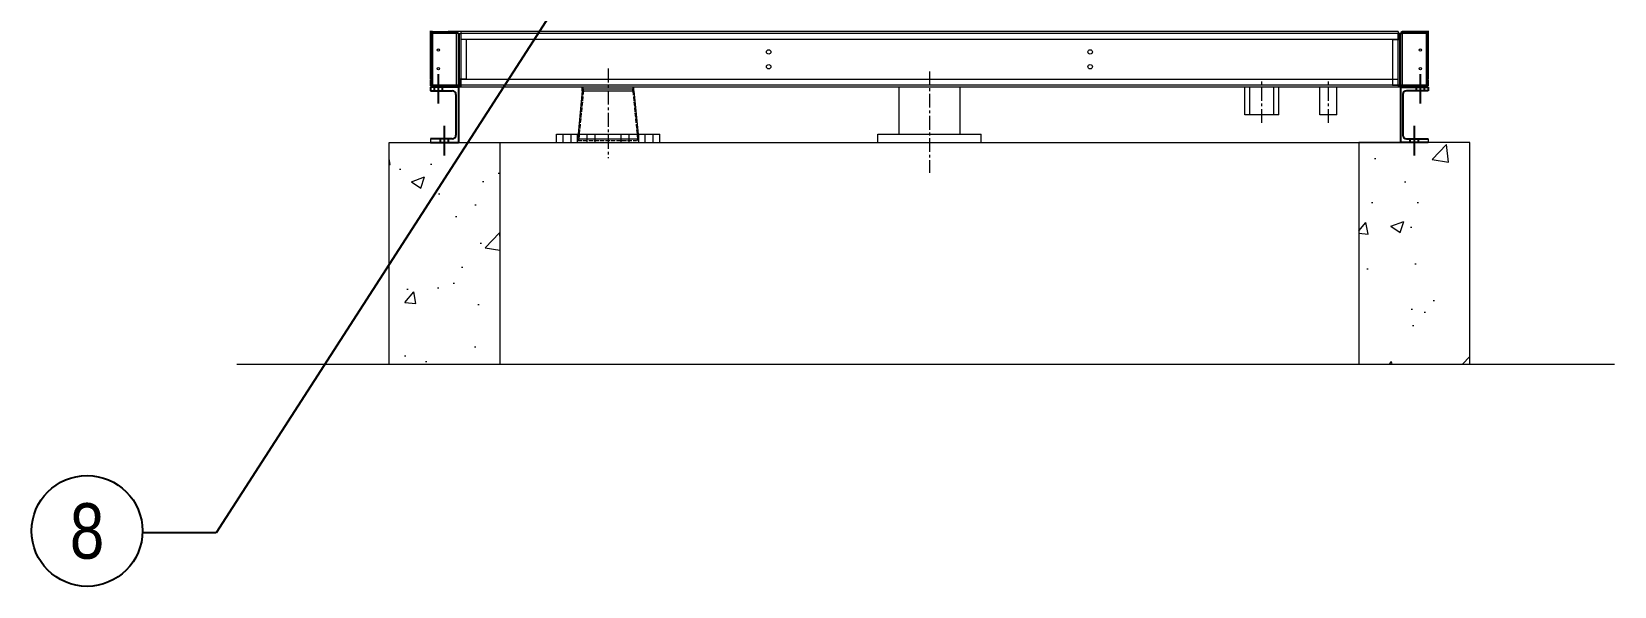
# Model space of a CAD drawing. Header units: millimetres. Extents: x -17070 to 41831, y -291348 to 30635.
# Drawn here: x 30513 to 34797, y 16071 to 17573 of the extents above; entities that cross this region are included whole.
import ezdxf
from ezdxf import colors
from ezdxf.entities.mleader import LeaderData, LeaderLine
from ezdxf.enums import TextEntityAlignment as Align
from ezdxf.math import Vec2, Vec3

# ---------------------------------------------------------------- set-up
doc = ezdxf.new("R2010")
doc.units = ezdxf.units.MM
for name, pattern in [('CENTER', [2, 1.25, -0.25, 0.25, -0.25]), ('CENTERX2', [4, 2.5, -0.5, 0.5, -0.5]), ('DASHED', [15, 12, -3])]:
    doc.linetypes.add(name, pattern=pattern)
for name, color, linetype in [('center', 1, 'CENTER'), ('냉각탑_dim', 1, 'Continuous'), ('냉각탑_text', 3, 'Continuous'), ('냉각탑_기초', 23, 'Continuous')]:
    doc.layers.add(name, color=color, linetype=linetype)
doc.styles.get("Standard").update_dxf_attribs({"font": 'arial.ttf'})

# ---------------------------------------------------------------- blocks, each defined once
blk = doc.blocks.new('2')
at = {"color": 7, "lineweight": 20, "ltscale": 0.003688}
blk.add_line((31593, 17568), (31593, 17574.7), dxfattribs=at)
at = {"color": 7, "lineweight": 20, "ltscale": 0.0085}
for p, q in [((31593, 17552.7), (31593, 17568)), ((31596.2, 17552.7), (31596.2, 17568)), ((31674.7, 17568), (31674.7, 17552.7)), ((34211.3, 17552.7), (34211.3, 17568)), ((34289.8, 17568), (34289.8, 17552.7)), ((34293, 17568), (34293, 17552.7)), ((34211.3, 17550.7), (34196, 17550.7)), ((31593, 17427.4), (31593, 17442.7)), ((31596.2, 17427.4), (31596.2, 17442.7)), ((31674.7, 17444.7), (31690, 17444.7)), ((31674.7, 17442.7), (31674.7, 17427.4)), ((34211.3, 17427.4), (34211.3, 17442.7)), ((34289.8, 17442.7), (34289.8, 17427.4)), ((34293, 17442.7), (34293, 17427.4)), ((34196, 17427.4), (34211.3, 17427.4))]:
    blk.add_line(p, q, dxfattribs=at)
at = {"color": 7, "lineweight": 20, "ltscale": 0.001198}
blk.add_line((31596.5, 17572.5), (31596.5, 17574.7), dxfattribs=at)
at = {"color": 7, "lineweight": 20, "ltscale": 0.069}
for p, q in [((31596.5, 17444.7), (31596.5, 17568.9)), ((34289.5, 17568.9), (34289.5, 17444.7))]:
    blk.add_line(p, q, dxfattribs=at)
at = {"color": 7, "lineweight": 20, "ltscale": 0.036444}
for p, q in [((31597.7, 17572.7), (31663.3, 17572.7)), ((31597.7, 17569.5), (31663.3, 17569.5)), ((31663.3, 17568), (31597.7, 17568)), ((34288.3, 17572.7), (34222.7, 17572.7)), ((34288.3, 17569.5), (34222.7, 17569.5)), ((34288.3, 17568), (34222.7, 17568)), ((31663.3, 17427.4), (31597.7, 17427.4)), ((31597.7, 17427.4), (31663.3, 17427.4)), ((31597.7, 17425.9), (31663.3, 17425.9)), ((31597.7, 17422.7), (31663.3, 17422.7)), ((31597.7, 17422.7), (31663.3, 17422.7)), ((34288.3, 17427.4), (34222.7, 17427.4)), ((34222.7, 17427.4), (34288.3, 17427.4)), ((34288.3, 17425.9), (34222.7, 17425.9)), ((34288.3, 17422.7), (34222.7, 17422.7))]:
    blk.add_line(p, q, dxfattribs=at)
at = {"color": 7, "lineweight": 20, "ltscale": 0.078111}
for p, q in [((31597.7, 17568), (31597.7, 17427.4)), ((31663.3, 17427.4), (31663.3, 17568)), ((31668, 17427.4), (31668, 17568)), ((34218, 17568), (34218, 17427.4)), ((34222.7, 17568), (34222.7, 17427.4)), ((34288.3, 17427.4), (34288.3, 17568)), ((34288.3, 17568), (34288.3, 17427.4))]:
    blk.add_line(p, q, dxfattribs=at)
at = {"color": 7, "lineweight": 20, "ltscale": 0.000834306}
for p, q in [((31631.5, 17569.5), (31631.5, 17568)), ((34249, 17569.5), (34249, 17568)), ((34251, 17568), (34251, 17569.5))]:
    blk.add_line(p, q, dxfattribs=at)
at = {"color": 7, "lineweight": 20, "ltscale": 0.000833331}
for p, q in [((31635, 17569.5), (31635, 17568)), ((31637, 17569.5), (31637, 17568)), ((31640.5, 17569.5), (31640.5, 17568)), ((31657, 17568), (31657, 17569.5)), ((34229, 17568), (34229, 17569.5)), ((34245.5, 17569.5), (34245.5, 17568)), ((34254.5, 17568), (34254.5, 17569.5))]:
    blk.add_line(p, q, dxfattribs=at)
at = {"color": 7, "lineweight": 20, "ltscale": 0.000888889}
for p, q in [((31640, 17574.3), (31640, 17572.7)), ((32507, 17574.3), (32507, 17572.7))]:
    blk.add_line(p, q, dxfattribs=at)
at = {"color": 7, "lineweight": 20, "ltscale": 0.481667}
blk.add_line((32507, 17572.7), (31640, 17572.7), dxfattribs=at)
at = {"color": 7, "lineweight": 20, "ltscale": 0.002611}
for p, q in [((31668, 17568), (31663.3, 17568)), ((31670, 17568), (31674.7, 17568)), ((31674.7, 17572.7), (31674.7, 17568)), ((34211.3, 17572.7), (34211.3, 17568)), ((34218, 17568), (34222.7, 17568)), ((34216, 17550.7), (34211.3, 17550.7)), ((31670, 17444.7), (31674.7, 17444.7)), ((31668, 17427.4), (31663.3, 17427.4)), ((31674.7, 17427.4), (31674.7, 17422.7)), ((34211.3, 17427.4), (34211.3, 17422.7)), ((34216, 17427.4), (34211.3, 17427.4)), ((34218, 17427.4), (34222.7, 17427.4))]:
    blk.add_line(p, q, dxfattribs=at)
at = {"color": 7, "lineweight": 20, "ltscale": 0.0685}
for p, q in [((31670, 17568), (31670, 17444.7)), ((34196, 17550.7), (34196, 17427.4)), ((34211.3, 17427.4), (34211.3, 17550.7)), ((34216, 17427.4), (34216, 17550.7))]:
    blk.add_line(p, q, dxfattribs=at)
at = {"color": 7, "lineweight": 20}
for p, q in [((34211.3, 17572.7), (31674.7, 17572.7)), ((34211.3, 17568), (31674.7, 17568)), ((31674.7, 17552.7), (34211.3, 17552.7)), ((34211.3, 17442.7), (31674.7, 17442.7)), ((34211.3, 17427.4), (31674.7, 17427.4)), ((34211.3, 17422.7), (31674.7, 17422.7)), ((33888.8, 17347.7), (33796.8, 17347.7)), ((34045.8, 17347.7), (33999.8, 17347.7))]:
    blk.add_line(p, q, dxfattribs=at)
at = {"color": 7, "lineweight": 20, "ltscale": 0.009611}
for p, q in [((34211.3, 17568), (34211.3, 17550.7)), ((34212.8, 17568), (34212.8, 17550.7)), ((34216, 17550.7), (34216, 17568)), ((31670, 17444.7), (31670, 17427.4)), ((31673.2, 17427.4), (31673.2, 17444.7))]:
    blk.add_line(p, q, dxfattribs=at)
at = {"color": 7, "lineweight": 20, "ltscale": 0.000833333}
for p, q in [((34212.8, 17568), (34211.3, 17568)), ((31595, 17444.7), (31596.5, 17444.7)), ((34291, 17444.7), (34289.5, 17444.7)), ((31633, 17426.2), (31631.5, 17426.2)), ((31640.5, 17426.2), (31639, 17426.2)), ((31663.3, 17427.4), (31664.8, 17427.4)), ((31674.7, 17427.4), (31673.2, 17427.4)), ((34222.7, 17427.4), (34221.2, 17427.4)), ((34245.5, 17426.2), (34247, 17426.2)), ((34253, 17426.2), (34254.5, 17426.2))]:
    blk.add_line(p, q, dxfattribs=at)
at = {"color": 7, "lineweight": 20, "ltscale": 0.001778}
for p, q in [((34216, 17568), (34212.8, 17568)), ((31593, 17552.7), (31596.2, 17552.7)), ((34293, 17552.7), (34289.8, 17552.7)), ((31593, 17442.7), (31596.2, 17442.7)), ((34293, 17442.7), (34289.8, 17442.7)), ((31670, 17427.4), (31673.2, 17427.4))]:
    blk.add_line(p, q, dxfattribs=at)
at = {"color": 7, "lineweight": 20, "ltscale": 0.001199}
blk.add_line((34289.5, 17574.7), (34289.5, 17572.5), dxfattribs=at)
at = {"color": 7, "lineweight": 20, "ltscale": 0.003722}
blk.add_line((34293, 17574.7), (34293, 17568), dxfattribs=at)
blk.add_line((34293, 17574.7), (34293, 17568), dxfattribs=at)
at = {"color": 7, "lineweight": 20, "ltscale": 0.06}
for p, q in [((31593, 17444.7), (31593, 17552.7)), ((31674.7, 17552.7), (31674.7, 17444.7)), ((31690, 17444.7), (31690, 17552.7)), ((34293, 17552.7), (34293, 17444.7))]:
    blk.add_line(p, q, dxfattribs=at)
at = {"color": 7, "lineweight": 20, "ltscale": 0.060001}
blk.add_line((34293, 17552.7), (34293, 17444.7), dxfattribs=at)
at = {"color": 7, "lineweight": 20, "ltscale": 0.001944}
for p, q in [((31596.5, 17444.7), (31593, 17444.7)), ((34289.5, 17444.7), (34293, 17444.7)), ((31631.5, 17426.2), (31635, 17426.2)), ((34254.5, 17426.2), (34251, 17426.2))]:
    blk.add_line(p, q, dxfattribs=at)
at = {"color": 7, "lineweight": 20, "ltscale": 0.001111}
for p, q in [((31593, 17444.7), (31595, 17444.7)), ((31670, 17442.7), (31668, 17442.7)), ((31674.7, 17444.7), (31674.7, 17442.7)), ((34218, 17442.7), (34216, 17442.7)), ((34291, 17444.7), (34293, 17444.7)), ((31637, 17426.2), (31639, 17426.2)), ((34247, 17426.2), (34249, 17426.2))]:
    blk.add_line(p, q, dxfattribs=at)
at = {"color": 7, "lineweight": 20, "ltscale": 0.010111}
for p, q in [((31596.5, 17426.5), (31596.5, 17444.7)), ((34289.5, 17444.7), (34289.5, 17426.5)), ((34289.5, 17444.7), (34289.5, 17426.5))]:
    blk.add_line(p, q, dxfattribs=at)
at = {"color": 1, "linetype": 'CENTERX2', "ltscale": 50}
for p, q in [((31614, 17377.7), (31614, 17457.7)), ((34272, 17377.7), (34272, 17457.7)), ((31630.5, 17237.7), (31630.5, 17317.7)), ((34255.5, 17237.7), (34255.5, 17317.7))]:
    blk.add_line(p, q, dxfattribs=at)
at = {"color": 7, "lineweight": 20, "ltscale": 0.000632501}
blk.add_line((31593, 17426.2), (31593, 17427.3), dxfattribs=at)
at = {"color": 7, "lineweight": 25, "ltscale": 0.008333}
for p, q in [((31593, 17422.7), (31593, 17412.7)), ((34293, 17422.7), (34293, 17412.7))]:
    blk.add_line(p, q, dxfattribs=at)
at = {"color": 7, "lineweight": 25, "ltscale": 0.125}
for p, q in [((31668, 17422.7), (31593, 17422.7)), ((34218, 17422.7), (34293, 17422.7)), ((31593, 17272.7), (31668, 17272.7)), ((34293, 17272.7), (34218, 17272.7))]:
    blk.add_line(p, q, dxfattribs=at)
at = {"color": 7, "lineweight": 25, "ltscale": 0.05125}
for p, q in [((31593, 17412.7), (31651.5, 17412.7)), ((34293, 17412.7), (34234.5, 17412.7)), ((31651.5, 17282.7), (31593, 17282.7)), ((34234.5, 17282.7), (34293, 17282.7))]:
    blk.add_line(p, q, dxfattribs=at)
at = {"color": 7, "lineweight": 20, "ltscale": 0.000665759}
blk.add_line((31596.5, 17422.7), (31597.7, 17422.7), dxfattribs=at)
at = {"color": 7, "lineweight": 20, "ltscale": 0.00066576}
blk.add_line((31596.5, 17422.7), (31597.7, 17422.7), dxfattribs=at)
at = {"color": 7, "lineweight": 20, "ltscale": 0.019278}
for p, q in [((31596.8, 17426.2), (31631.5, 17426.2)), ((31631.5, 17426.2), (31596.8, 17426.2)), ((34254.5, 17426.2), (34289.2, 17426.2)), ((34289.2, 17426.2), (34254.5, 17426.2))]:
    blk.add_line(p, q, dxfattribs=at)
for p, q in [((31603, 17412.7), (31603, 17422.7)), ((31625, 17412.7), (31625, 17422.7)), ((34261, 17412.7), (34261, 17422.7)), ((34283, 17412.7), (34283, 17422.7)), ((31619.5, 17272.7), (31619.5, 17282.7)), ((31641.5, 17272.7), (31641.5, 17282.7)), ((34244.5, 17272.7), (34244.5, 17282.7)), ((34266.5, 17272.7), (34266.5, 17282.7))]:
    blk.add_line(p, q)
at = {"color": 7, "lineweight": 20, "ltscale": 0.000666669}
for p, q in [((31631.5, 17427.4), (31631.5, 17426.2)), ((31640.5, 17427.4), (31640.5, 17426.2))]:
    blk.add_line(p, q, dxfattribs=at)
at = {"color": 7, "lineweight": 20, "ltscale": 0.000667645}
for p, q in [((31635, 17427.4), (31635, 17426.2)), ((31639, 17426.2), (31639, 17427.4)), ((34249, 17426.2), (34249, 17427.4))]:
    blk.add_line(p, q, dxfattribs=at)
at = {"color": 7, "lineweight": 20, "ltscale": 0.00066667}
for p, q in [((31637, 17427.4), (31637, 17426.2)), ((34247, 17427.4), (34247, 17426.2)), ((34251, 17426.2), (34251, 17427.4))]:
    blk.add_line(p, q, dxfattribs=at)
at = {"color": 7, "lineweight": 20, "ltscale": 0.013167}
for p, q in [((31664.2, 17426.2), (31640.5, 17426.2)), ((34245.5, 17426.2), (34221.8, 17426.2))]:
    blk.add_line(p, q, dxfattribs=at)
at = {"color": 7, "lineweight": 20, "ltscale": 0.000166667}
for p, q in [((31640.5, 17426.2), (31640.5, 17425.9)), ((34245.5, 17426.2), (34245.5, 17425.9))]:
    blk.add_line(p, q, dxfattribs=at)
at = {"color": 7, "lineweight": 25, "ltscale": 0.091667}
for p, q in [((31661.5, 17402.7), (31661.5, 17292.7)), ((34224.5, 17402.7), (34224.5, 17292.7))]:
    blk.add_line(p, q, dxfattribs=at)
at = {"color": 7, "lineweight": 20, "ltscale": 0.006332}
blk.add_line((31674.7, 17422.7), (31663.3, 17422.7), dxfattribs=at)
at = {"color": 7, "lineweight": 20, "ltscale": 0.003809}
for p, q in [((31674.7, 17426.2), (31667.8, 17426.2)), ((34218.1, 17426.2), (34211.3, 17426.2))]:
    blk.add_line(p, q, dxfattribs=at)
at = {"ltscale": 25}
for p, q in [((31668, 17422.7), (31668, 17272.7)), ((34218, 17422.7), (34218, 17272.7))]:
    blk.add_line(p, q, dxfattribs=at)
at = {"color": 7, "lineweight": 13}
for p, q in [((32003.5, 17412.4), (31992, 17294.7)), ((32003.5, 17417.4), (32003.5, 17422.7)), ((32003.5, 17417.4), (32134.7, 17417.4)), ((32003.5, 17412.4), (32134.7, 17412.4)), ((32143.2, 17412.4), (32154.8, 17294.7)), ((32143.3, 17417.4), (32143.3, 17422.7)), ((31933.4, 17294.7), (32213.4, 17294.7)), ((31933.4, 17272.7), (32213.4, 17272.7))]:
    blk.add_line(p, q, dxfattribs=at)
at = {"color": 7, "linetype": 'DASHED', "lineweight": 13}
for p, q in [((32006.5, 17412.2), (31993.8, 17282.5)), ((32005.5, 17417.4), (32005.5, 17422.7)), ((32006.5, 17412.2), (32140.2, 17412.2)), ((32012.1, 17412.4), (32143.2, 17412.4)), ((32140.2, 17412.2), (32153, 17282.5)), ((32141.3, 17417.4), (32141.3, 17422.7)), ((31990.8, 17282.7), (32156, 17282.7)), ((31990.8, 17277.7), (32145.9, 17277.7)), ((31993.8, 17282.5), (32143.2, 17282.5)), ((32003.5, 17282.5), (32153, 17282.5))]:
    blk.add_line(p, q, dxfattribs=at)
at = {"color": 7, "lineweight": 13, "ltscale": 0.436875}
for p, q in [((32003.5, 17417.4), (32073.4, 17417.4)), ((32073.4, 17417.4), (32143.3, 17417.4))]:
    blk.add_line(p, q, dxfattribs=at)
at = {"color": 7, "lineweight": 13, "ltscale": 0.03125}
for p, q in [((32003.5, 17412.4), (32003.5, 17417.4)), ((32143.2, 17412.4), (32143.2, 17417.4))]:
    blk.add_line(p, q, dxfattribs=at)
at = {"color": 7, "linetype": 'DASHED', "lineweight": 13, "ltscale": 0.053443}
blk.add_line((32003.5, 17412.4), (32012.1, 17412.4), dxfattribs=at)
at = {"color": 7, "linetype": 'DASHED', "lineweight": 13, "ltscale": 0.032169}
for p, q in [((32006.5, 17412.2), (32006.5, 17417.4)), ((32140.2, 17412.2), (32140.2, 17417.4))]:
    blk.add_line(p, q, dxfattribs=at)
at = {"color": 7, "lineweight": 13, "ltscale": 0.053443}
for p, q in [((32134.7, 17417.4), (32143.2, 17417.4)), ((32134.7, 17412.4), (32143.2, 17412.4))]:
    blk.add_line(p, q, dxfattribs=at)
at = {"color": 7, "lineweight": 20, "ltscale": 0.071111}
for p, q in [((32860.4, 17422.7), (32860.4, 17294.7)), ((33025.6, 17422.7), (33025.6, 17294.7))]:
    blk.add_line(p, q, dxfattribs=at)
at = {"lineweight": 5}
for p, q in [((33796.8, 17347.7), (33796.8, 17422.7)), ((33810.3, 17347.7), (33810.3, 17422.7)), ((33875.3, 17347.7), (33875.3, 17422.7)), ((33888.8, 17347.7), (33888.8, 17422.7)), ((33999.8, 17347.7), (33999.8, 17422.7)), ((34045.8, 17347.7), (34045.8, 17422.7)), ((31668, 17272.7), (34218, 17272.7))]:
    blk.add_line(p, q, dxfattribs=at)
at = {"color": 7, "lineweight": 20, "ltscale": 0.006333}
blk.add_line((34222.7, 17422.7), (34211.3, 17422.7), dxfattribs=at)
at = {"color": 7, "lineweight": 20, "ltscale": 0.000667643}
for p, q in [((34245.5, 17426.2), (34245.5, 17427.4)), ((34254.5, 17426.2), (34254.5, 17427.4))]:
    blk.add_line(p, q, dxfattribs=at)
at = {"color": 7, "lineweight": 20, "ltscale": 0.00066766}
blk.add_line((34245.5, 17426.2), (34245.5, 17427.4), dxfattribs=at)
at = {"color": 7, "lineweight": 20, "ltscale": 0.000666671}
for p, q in [((34289.5, 17422.7), (34288.3, 17422.7)), ((34293, 17427.4), (34293, 17426.2))]:
    blk.add_line(p, q, dxfattribs=at)
at = {"color": 7, "lineweight": 15, "ltscale": 0.0625}
for p, q in [((31593, 17282.7), (31593, 17272.7)), ((34293, 17282.7), (34293, 17272.7))]:
    blk.add_line(p, q, dxfattribs=at)
at = {"color": 7, "lineweight": 13, "ltscale": 0.1375}
for p, q in [((31933.4, 17272.7), (31933.4, 17294.7)), ((32213.4, 17272.7), (32213.4, 17294.7))]:
    blk.add_line(p, q, dxfattribs=at)
at = {"color": 7, "linetype": 'DASHED', "lineweight": 13, "ltscale": 0.1375}
for p, q in [((31951.5, 17272.7), (31951.5, 17294.7)), ((31973.5, 17272.7), (31973.5, 17294.7)), ((31990.4, 17272.7), (31990.4, 17294.7)), ((32016.4, 17272.7), (32016.4, 17294.7)), ((32038.4, 17272.7), (32038.4, 17294.7)), ((32108.3, 17272.7), (32108.3, 17294.7)), ((32130.3, 17272.7), (32130.3, 17294.7)), ((32156.4, 17272.7), (32156.4, 17294.7)), ((32173.2, 17272.7), (32173.2, 17294.7)), ((32195.2, 17272.7), (32195.2, 17294.7))]:
    blk.add_line(p, q, dxfattribs=at)
at = {"color": 7, "linetype": 'DASHED', "lineweight": 13, "ltscale": 0.075362}
for p, q in [((31992, 17294.7), (31990.8, 17282.7)), ((32154.8, 17294.7), (32156, 17282.7))]:
    blk.add_line(p, q, dxfattribs=at)
at = {"color": 7, "linetype": 'DASHED', "lineweight": 13, "ltscale": 0.03125}
for p, q in [((31990.8, 17277.7), (31990.8, 17282.7)), ((32156, 17277.7), (32156, 17282.7))]:
    blk.add_line(p, q, dxfattribs=at)
at = {"color": 7, "linetype": 'DASHED', "lineweight": 13, "ltscale": 0.030331}
for p, q in [((31993.8, 17277.7), (31993.8, 17282.5)), ((32153, 17277.7), (32153, 17282.5))]:
    blk.add_line(p, q, dxfattribs=at)
at = {"color": 7, "linetype": 'DASHED', "lineweight": 13, "ltscale": 0.063198}
blk.add_line((32145.9, 17277.7), (32156, 17277.7), dxfattribs=at)
at = {"color": 7, "lineweight": 20, "ltscale": 0.00592}
for p, q in [((32803, 17294.7), (32813.6, 17294.7)), ((32803, 17272.7), (32813.6, 17272.7))]:
    blk.add_line(p, q, dxfattribs=at)
at = {"color": 7, "lineweight": 20, "ltscale": 0.012222}
for p, q in [((32803, 17272.7), (32803, 17294.7)), ((33083, 17272.7), (33083, 17294.7))]:
    blk.add_line(p, q, dxfattribs=at)
at = {"color": 7, "lineweight": 20, "ltscale": 0.149635}
for p, q in [((32813.6, 17294.7), (33083, 17294.7)), ((32813.6, 17272.7), (33083, 17272.7))]:
    blk.add_line(p, q, dxfattribs=at)
at = {"color": 7, "lineweight": 20}
for centre, radius in [((31614, 17522.7), 3), ((32508, 17517.7), 6), ((33378, 17517.7), 6), ((34272, 17522.7), 3), ((32508, 17477.7), 6), ((33378, 17477.7), 6), ((31614, 17472.7), 3), ((34272, 17472.7), 3)]:
    blk.add_circle(centre, radius, dxfattribs=at)
for centre, radius, start, end in [((31597.7, 17568), 4.7, 90, 180), ((31597.7, 17568), 1.5, 90, 180), ((31663.3, 17568), 4.7, 0, 90), ((31663.3, 17568), 1.5, 0, 90), ((34222.7, 17568), 4.7, 90, 180), ((34222.7, 17568), 1.5, 90, 180), ((34288.3, 17568), 4.7, 0, 90), ((34288.3, 17568), 1.5, 0, 90), ((31597.7, 17427.4), 4.7, 180, 270), ((31596.5, 17426.2), 3.5, 180, 270), ((31597.7, 17427.4), 1.5, 180, 270), ((31631.5, 17426.2), 3.5, 270, 270.9147), ((31631.5, 17426.2), 1.5, 348.463, 0), ((31631.5, 17426.2), 3.5, 355.0829, 0), ((31663.3, 17427.4), 1.5, 270, 0), ((31663.3, 17427.4), 4.7, 270, 0), ((34222.7, 17427.4), 4.7, 180, 270), ((34222.7, 17427.4), 1.5, 180, 270), ((34254.5, 17426.2), 3.5, 180, 184.9171), ((34254.5, 17426.2), 1.5, 180, 191.537), ((34254.5, 17426.2), 3.5, 269.0991, 270), ((34288.3, 17427.4), 1.5, 270, 0), ((34288.3, 17427.4), 4.7, 270, 0), ((34289.5, 17426.2), 3.5, 270, 0)]:
    blk.add_arc(centre, radius, start, end, dxfattribs=at)
at = {"color": 7, "lineweight": 25}
for centre, start, end in [((31651.5, 17402.7), 0, 90), ((34234.5, 17402.7), 90, 180), ((31651.5, 17292.7), 270, 0), ((34234.5, 17292.7), 180, 270)]:
    blk.add_arc(centre, 10, start, end, dxfattribs=at)
at = {"layer": 'center', "lineweight": 20, "ltscale": 30}
for p, q in [((32073.4, 17472.7), (32073.4, 17230)), ((32943, 17464.4), (32943, 17190.5)), ((33842.8, 17325.5), (33842.8, 17438.9)), ((34022.8, 17325.5), (34022.8, 17438.9))]:
    blk.add_line(p, q, dxfattribs=at)

msp = doc.modelspace()

# ---------------------------------------------------------------- hatches: boundary and pattern name
at = {"layer": '냉각탑_기초', "lineweight": 20, "ltscale": 30}
h = msp.add_hatch(dxfattribs=at)
h.set_pattern_fill('AR-CONC', color=256, scale=50, style=0)
h.set_pattern_definition([(50, (16851.94, 731.35), (358.63, -31.376), [37.5, -412.5]), (355, (16851.94, 731.35), (-69.3757, 376.096), [30, -330]), (100.4514, (16881.82, 728.74), (289.2547, 344.72), [31.87, -350.571]), (46.1842, (16851.94, 831.35), (533.6205, -82.7595), [56.25, -618.75]), (96.6356, (16896.4, 824.46), (467.331, 487.059), [47.805, -525.856]), (351.1842, (16851.94, 831.35), (467.331, 487.059), [45, -495]), (21, (16901.94, 806.35), (298.4535, -201.3094), [37.5, -412.5]), (326, (16901.94, 806.35), (121.6577, 362.575), [30, -330]), (71.4514, (16926.8, 789.58), (420.1113, 161.265), [31.87, -350.571]), (37.5, (16851.94, 731.35), (6.0799, 166.4469), [0, -326, 0, -335, 0, -331.25]), (7.5, (16851.94, 731.35), (131.5348, 197.2059), [0, -191, 0, -318.5, 0, -126.25]), (327.5, (16740.44, 731.35), (266.9112, -11.2774), [0, -125, 0, -390, 0, -517.5]), (317.5, (16690.44, 731.35), (291.593, 50.0525), [0, -162.5, 0, -259, 0, -367.5])])
h.paths.add_polyline_path([(31780.5, 17272.7), (31480.5, 17272.7), (31480.5, 16672.7), (31780.5, 16672.7)])
h = msp.add_hatch(dxfattribs=at)
h.set_pattern_fill('AR-CONC', color=256, scale=50, style=0)
h.set_pattern_definition([(50, (17346.94, 731.35), (358.63, -31.376), [37.5, -412.5]), (355, (17346.94, 731.35), (-69.3757, 376.096), [30, -330]), (100.4514, (17376.82, 728.74), (289.2547, 344.72), [31.87, -350.571]), (46.1842, (17346.94, 831.35), (533.6205, -82.7595), [56.25, -618.75]), (96.6356, (17391.4, 824.46), (467.331, 487.059), [47.805, -525.856]), (351.1842, (17346.94, 831.35), (467.331, 487.059), [45, -495]), (21, (17396.94, 806.35), (298.4535, -201.3094), [37.5, -412.5]), (326, (17396.94, 806.35), (121.6577, 362.575), [30, -330]), (71.4514, (17421.8, 789.58), (420.1113, 161.265), [31.87, -350.571]), (37.5, (17346.94, 731.35), (6.0799, 166.4469), [0, -326, 0, -335, 0, -331.25]), (7.5, (17346.94, 731.35), (131.5348, 197.2059), [0, -191, 0, -318.5, 0, -126.25]), (327.5, (17235.44, 731.35), (266.9112, -11.2774), [0, -125, 0, -390, 0, -517.5]), (317.5, (17185.44, 731.35), (291.593, 50.0525), [0, -162.5, 0, -259, 0, -367.5])])
h.paths.add_polyline_path([(34105.5, 17272.7), (34405.5, 17272.7), (34405.5, 16672.7), (34105.5, 16672.7)])

# ---------------------------------------------------------------- linework, layer by layer
at = {"layer": '냉각탑_dim', "linetype": 'ByBlock', "lineweight": -3}
msp.add_circle((30663, 16220.9), 150, dxfattribs=at)
at = {"layer": '냉각탑_기초', "lineweight": 20, "ltscale": 30}
msp.add_line((31068.4, 16672.7), (34796.9, 16672.7), dxfattribs=at)
for points in [[(31480.5, 16672.7), (31480.5, 17272.7), (31780.5, 17272.7), (31780.5, 16672.7)], [(34405.5, 16672.7), (34405.5, 17272.7), (34105.5, 17272.7), (34105.5, 16672.7)]]:
    msp.add_lwpolyline(points, dxfattribs=at)

# ---------------------------------------------------------------- block references
msp.add_blockref('2', (0, 0))

# ---------------------------------------------------------------- texts
at = {"layer": '냉각탑_text', "width": 0.8}
msp.add_text('8', height=150, dxfattribs=at).set_placement((30663, 16220.9), align=Align.MIDDLE_CENTER)

# ---------------------------------------------------------------- leaders
at = {"layer": '냉각탑_dim', "lineweight": -3}
ml = msp.add_multileader_mtext('Standard', dxfattribs=at)
ml.set_content('')
ml.set_leader_properties(color=256)
ml.build(insert=Vec2(0, 0))
ml.multileader.update_dxf_attribs({"text_right_attachment_type": 6, "dogleg_length": 5, "arrow_head_size": 180, "scale": 30})
ctx = ml.context
ctx.base_point, ctx.scale, ctx.char_height, ctx.arrow_head_size, ctx.landing_gap_size, ctx.plane_origin = Vec3(30813, 16216.2), 30, 7.18, 180, 3.59, Vec3(32317.9, 16541.9)
ctx.right_attachment, ctx.text_align_type = 6, 2
notes = []
notes.append((ctx, [(0, (1, 1, 0), (31012.5, 16216.2), (-1, 0), 199.5, [(0, [(32187.8, 18038.9)], 0, [])])]))
ctx.mtext, ml.multileader.dxf.content_type = None, 0
for ctx, leaders in notes:
    for number, flags, end, landing, length, lines in leaders:
        leader = LeaderData()
        leader.index, (leader.has_last_leader_line, leader.has_dogleg_vector, leader.attachment_direction) = number, flags
        leader.last_leader_point, leader.dogleg_vector, leader.dogleg_length = Vec3(end), Vec3(landing), length
        for number, points, colour, breaks in lines:
            line = LeaderLine()
            line.index, line.vertices, line.color, line.breaks = number, Vec3.list(points), colors.encode_raw_color(colour), breaks
            leader.lines.append(line)
        ctx.leaders.append(leader)

doc.saveas('drawing.dxf')
